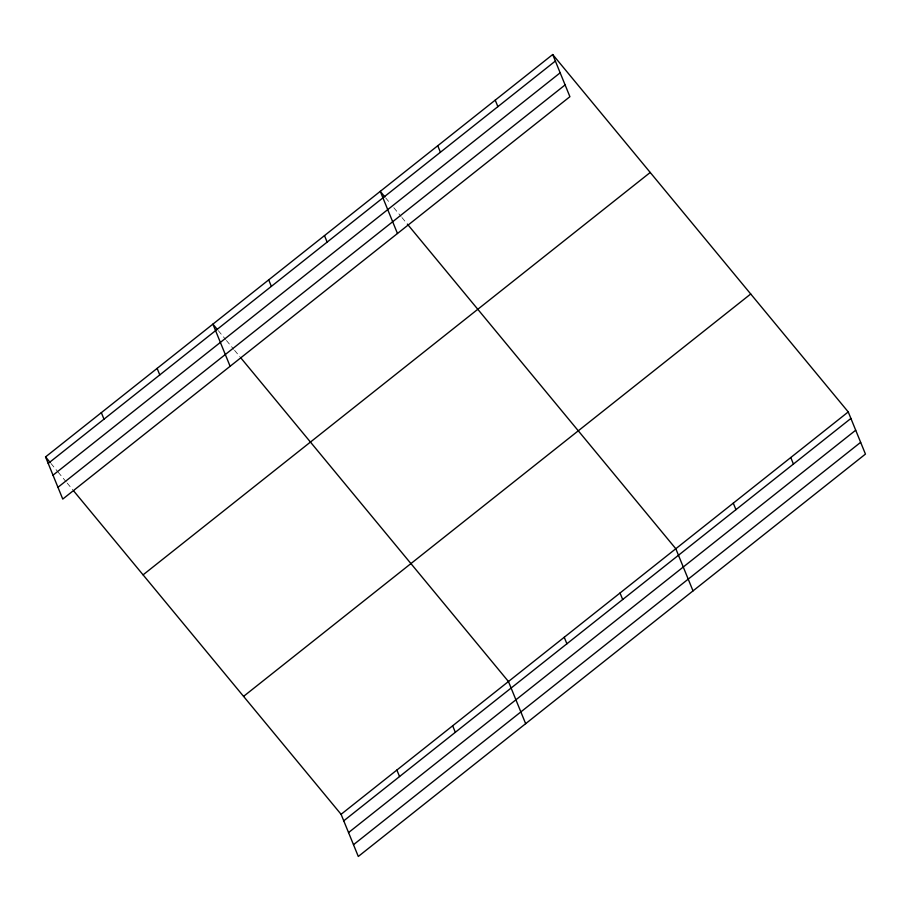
<?xml version="1.0" encoding="UTF-8"?>
<svg xmlns="http://www.w3.org/2000/svg" width="911" height="911" viewBox="0 0 911 911"><rect width="100%" height="100%" fill="white"/><g stroke="black" fill="none" stroke-linecap="round" stroke-linejoin="round"><path stroke-width="0.68" stroke-dasharray="4.55 3.42" d="M385.683 197.892L390.204 203.358M393.814 207.719L401.045 216.454M401.945 217.547L406.454 223.013M218.333 330.682L225.552 339.416M226.452 340.509L233.683 349.243M234.582 350.336L240.003 356.884M50.97 463.471L57.291 471.112M58.19 472.205L66.321 482.033M67.22 483.126L72.641 489.674"/><path stroke-width="1.37" d="M552.704 54.535L569.91 96.691L62.757 499.069L45.55 456.912L552.704 54.535L848.243 411.931L865.45 454.088L358.296 856.465L341.09 814.309L73.54 490.767M48.203 463.426L555.357 61.048M53.009 475.189L560.163 72.812M57.951 487.305L565.105 84.928M143.084 574.852L650.226 172.475M243.567 696.368L750.721 293.991M341.09 814.309L848.243 411.931M343.754 820.822L850.908 418.445M348.549 832.586L855.702 430.208M353.502 844.702L860.644 442.325M384.784 196.799L380.274 191.344L397.469 233.501M407.365 224.106L675.814 548.741L693.02 590.897M217.422 329.588L212.912 324.134L230.119 366.29M240.903 357.977L508.452 681.519L525.658 723.687M45.55 456.912L50.071 462.378M790.771 457.527L793.424 464.041M733.287 503.134L735.951 509.648M495.22 100.13L497.884 106.644M437.747 145.737L440.412 152.251M620.027 593.004L622.691 599.518M564.239 637.267L566.904 643.781M324.487 235.607L327.14 242.121M452.665 725.782L455.329 732.296M268.699 279.871L271.353 286.384M396.877 770.046L399.542 776.559M157.125 368.386L159.778 374.911M101.337 412.649L103.991 419.162"/></g></svg>
